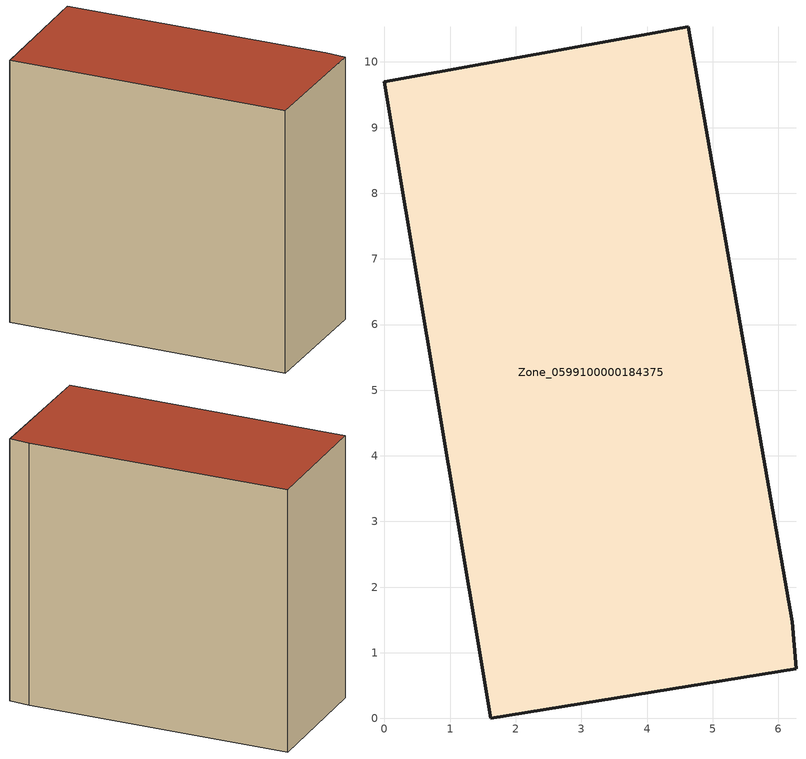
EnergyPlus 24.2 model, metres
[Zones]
Zone_0599100000184375
 floor ground (C_G): 1.62,0 0,9.7 4.63,10.54 6.21,1.47 6.27,0.76 z0
 wall outside (C_F): 1.62,0 6.27,0.76 6.21,1.47 4.63,10.54 0,9.7 1.62,0 z0:9.35
 roof outside (C_R): 0,9.7 1.62,0 6.27,0.76 6.21,1.47 4.63,10.54 z9.35
[BUILDING]
Pand.0599100000184375: North Axis=0; Terrain=City; Loads Convergence Tolerance Value=0.04; Temperature Convergence Tolerance Value=0.4; Solar Distribution=FullExterior; Maximum Number of Warmup Days=25; Minimum Number of Warmup Days=1
[Site:Location]
Rotterdam.The.Hague.AP_ZH_NLD Design_Conditions: Latitude=51.96; Longitude=4.45; Time Zone=1; Elevation=-4.5
[SITE:GROUNDTEMPERATURE:BUILDINGSURFACE]
18, 18, 18, 18, 18, 18, 18, 18, 18, 18, 18, 18
[MATERIAL] Thermal Absorptance=0.9; Solar Absorptance=0.7; Visible Absorptance=0.7
Name | Roughness | Thickness | Conductivity | Density | Specific Heat
G.TI.1946 | MediumSmooth | 0.15 | 1 | 540 | 1210
F.TI.1946 | Rough | 0.3 | 0.857143 | 1920 | 840
R.TI.1946 | MediumRough | 0.2 | 0.1 | 1500 | 1000
[CONSTRUCTION]
C_G: G.TI.1946
C_F: F.TI.1946
C_R: R.TI.1946
[ZONE]
Zone_0599100000184375: Type=1; Multiplier=1; Ceiling Height=Autocalculate; Volume=Autocalculate; Floor Area=autocalculate; Part of Total Floor Area=Yes
[ZONEINFILTRATION:DESIGNFLOWRATE]
Infil_Zone_0599100000184375: Zone or ZoneList or Space or SpaceList=Zone_0599100000184375; Schedule=AlwaysOn; Design Flow Rate Calculation Method=Flow/Area; Flow Rate per Floor Area=0.003; Constant Term Coefficient=1; Temperature Term Coefficient=0; Velocity Term Coefficient=0; Velocity Squared Term Coefficient=0
[HVACTEMPLATE:ZONE:IDEALLOADSAIRSYSTEM]
Zone_0599100000184375: Maximum Heating Supply Air Temperature=50; Minimum Cooling Supply Air Temperature=13; Maximum Heating Supply Air Humidity Ratio=0.0156; Minimum Cooling Supply Air Humidity Ratio=0.0077; Heating Limit=NoLimit; Cooling Limit=NoLimit; Dehumidification Control Type=ConstantSensibleHeatRatio; Cooling Sensible Heat Ratio=0.7; Dehumidification Setpoint=60; Humidification Control Type=None; Humidification Setpoint=30; Outdoor Air Method=None; Outdoor Air Flow Rate per Person=0.00944; Outdoor Air Flow Rate per Zone Floor Area=0; Outdoor Air Flow Rate per Zone=0; Demand Controlled Ventilation Type=None; Outdoor Air Economizer Type=NoEconomizer; Heat Recovery Type=None; Sensible Heat Recovery Effectiveness=0.7; Latent Heat Recovery Effectiveness=0.65
[ZONECONTROL:THERMOSTAT]
ThermostatControl_Zone_0599100000184375: Zone or ZoneList=Zone_0599100000184375; Control Type Schedule=DualSetpointControlType; Control 1=Thermostat_Zone_0599100000184375; Temperature Difference Between Cutout And Setpoint=0
[THERMOSTATSETPOINT:DUALSETPOINT]
Thermostat_Zone_0599100000184375: Heating Setpoint Temperature Schedule=HeatingSetpoint_Zone_0599100000184375; Cooling Setpoint Temperature Schedule=CoolingSetpoint_Zone_0599100000184375
[SCHEDULE:COMPACT]
HeatingSetpoint_Zone_0599100000184375: Through: 12/31, For: AllDays, Until: 24:00, 21
CoolingSetpoint_Zone_0599100000184375: Through: 12/31, For: AllDays, Until: 24:00, 24
DualSetpointControlType: Through: 12/31, For: AllDays, Until: 24:00, 4
AlwaysOn: Through: 12/31, For: AllDays, Until: 24:00, 1
